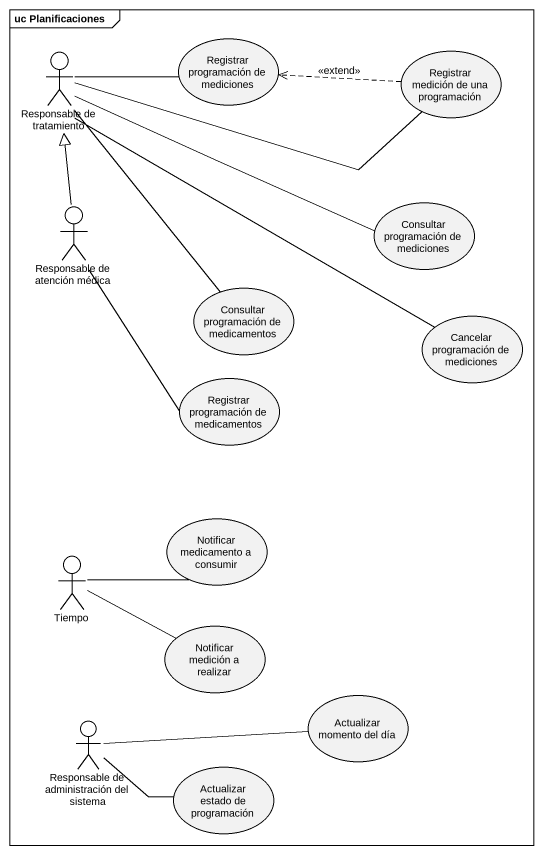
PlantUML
@startuml
mainframe uc Planificaciones
actor "Responsable de tratamiento" as Responsable_de_tratamiento
usecase "Registrar programación de mediciones" as Registrar_programación_de
usecase "Registrar medición de una programación" as Registrar_medición_de_una
actor "Responsable de atención médica" as Responsable_de_atención
usecase "Consultar programación de mediciones" as Consultar_programación_de
usecase "Consultar programación de medicamentos" as Consultar_programación_de_2
usecase "Cancelar programación de mediciones" as Cancelar_programación_de
usecase "Registrar programación de medicamentos" as Registrar_programación_de_2
usecase "Notificar medicamento a consumir" as Notificar_medicamento_a
actor Tiempo
usecase "Notificar medición a realizar" as Notificar_medición_a
usecase "Actualizar momento del día" as Actualizar_momento_del_día
actor "Responsable de administración del sistema" as Responsable_de
usecase "Actualizar estado de programación" as Actualizar_estado_de
Responsable_de_tratamiento -right- Registrar_programación_de
Responsable_de_tratamiento -right- Registrar_medición_de_una
Responsable_de_tratamiento -right- Consultar_programación_de
Responsable_de_tratamiento -- Cancelar_programación_de
Registrar_medición_de_una .left.> Registrar_programación_de : <<extend>>
Responsable_de_atención -up-|> Responsable_de_tratamiento
Responsable_de_atención -- Registrar_programación_de_2
Consultar_programación_de_2 -up- Responsable_de_tratamiento
Tiempo -right- Notificar_medicamento_a
Tiempo -right- Notificar_medición_a
Responsable_de -right- Actualizar_momento_del_día
Responsable_de -right- Actualizar_estado_de
@enduml
